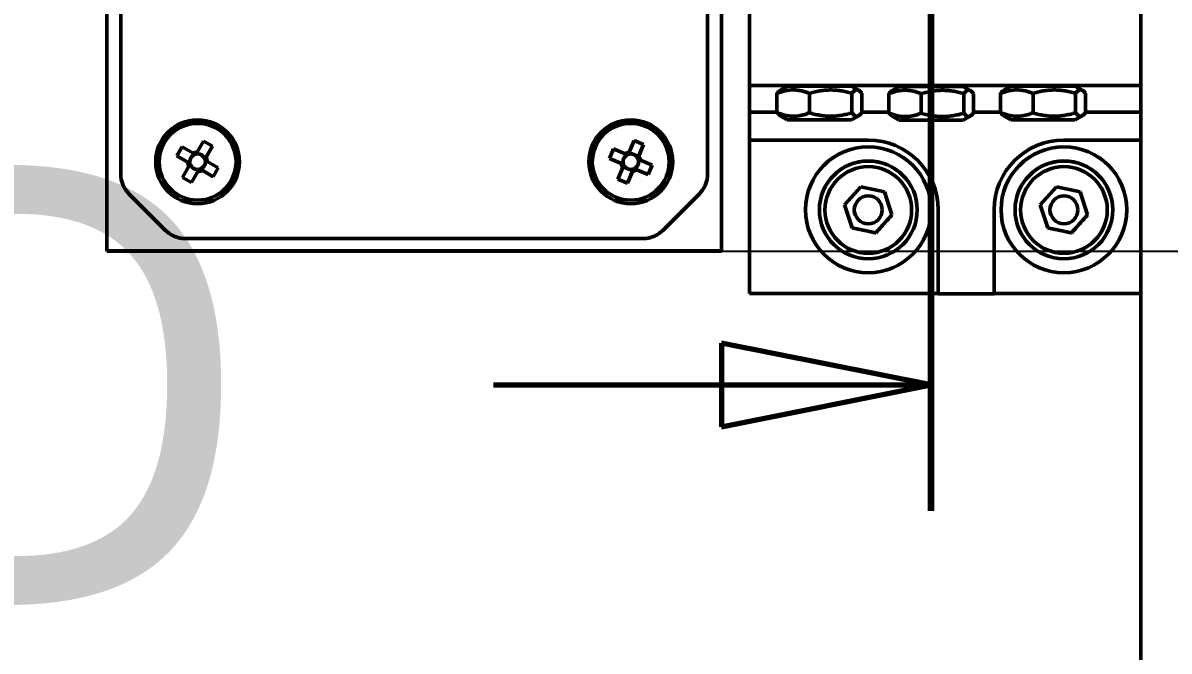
# Model space of a CAD drawing. Header units: millimetres. Extents: x -1901 to 2520, y -3919 to 1782.
# Drawn here: x 748.3 to 830.3, y 1323.5 to 1368.4 of the extents above; entities that cross this region are included whole.
import ezdxf

# ---------------------------------------------------------------- set-up
doc = ezdxf.new("R2010")
doc.units = ezdxf.units.MM
doc.header["$LTSCALE"] = 6
doc.linetypes.add('CHAIN', pattern=[0.3543, 0.2362, -0.0295, 0.0591, -0.0295])
for name, color, linetype, lineweight in [('Dimension (ISO)', 7, 'Continuous', 25), ('Section Line (ISO)', 7, 'CHAIN', 70), ('Visible (ISO)', 7, 'Continuous', 50)]:
    doc.layers.add(name, color=color, linetype=linetype, lineweight=lineweight)
doc.styles.add('Label Text (ISO)', font='tahoma.ttf')
doc.styles.add('Note Text (ISO)', font='tahoma.ttf')
doc.dimstyles.new('Default - Method 1b (ISO)', dxfattribs={"dimscale": 6, "dimtxt": 3.5, "dimasz": 2.5, "dimexe": 3.175, "dimexo": 0, "dimgap": 0.762, "dimtad": 1, "dimtoh": 1, "dimrnd": 1e-08, "dimtxsty": 'Note Text (ISO)', "dimcen": 0.09, "dimdle": 10, "dimclrd": 256, "dimclre": 256, "dimclrt": 256, "dimazin": 2, "dimtfac": 1, "dimtmove": 0, "dimatfit": 3, "dimfxl": 0, "dimtolj": 1, "dimlwd": -1, "dimlwe": -1, "dimarcsym": 0})

# ---------------------------------------------------------------- blocks, each defined once
blk = doc.blocks.new('*D56')
at = {"layer": 'Defpoints', "color": 0}
for p in [(798.251, 1352.081), (833.251, 1269.082), (893.251, 1269.082)]:
    blk.add_point(p, dxfattribs=at)
at = {"layer": 'Dimension (ISO)'}
for p, q in [((798.251, 1352.081), (912.301, 1352.081)), ((893.251, 1337.081), (893.251, 1284.082)), ((833.251, 1269.082), (912.301, 1269.082))]:
    blk.add_line(p, q, dxfattribs=at)
for points in [[(890.751, 1337.081), (895.751, 1337.081), (893.251, 1352.081)], [(890.751, 1284.082), (895.751, 1284.082), (893.251, 1269.082)]]:
    blk.add_solid(points, dxfattribs=at)
at = {"layer": 'Dimension (ISO)', "insert": (866.72, 1296.154), "char_height": 21, "attachment_point": 1, "rotation": 90, "style": 'Note Text (ISO)'}
blk.add_mtext('\\A1;83', dxfattribs=at)
blk = doc.blocks.new('2dTransSection2')
at = {"layer": 'Section Line (ISO)', "linetype": 'CHAIN', "ltscale": 16.454609}
blk.add_line((135.542, 222.252), (135.542, 237.06), dxfattribs=at)
at = {"layer": 'Section Line (ISO)', "linetype": 'Continuous', "lineweight": 140}
blk.add_line((135.542, 222.252), (135.542, 237.06), dxfattribs=at)
at = {"layer": 'Section Line (ISO)', "linetype": 'Continuous'}
for p, q in [((135.542, 235.56), (133.042, 236.06)), ((133.042, 236.06), (133.042, 235.06)), ((130.322, 235.56), (133.042, 235.56)), ((133.042, 235.56), (135.542, 235.56)), ((133.042, 235.06), (135.542, 235.56)), ((135.542, 223.752), (133.042, 224.252)), ((133.042, 224.252), (133.042, 223.252)), ((130.322, 223.752), (133.042, 223.752)), ((133.042, 223.752), (135.542, 223.752)), ((133.042, 223.252), (135.542, 223.752))]:
    blk.add_line(p, q, dxfattribs=at)
at = {"layer": 'Section Line (ISO)', "linetype": 'Continuous', "flags": 128}
for points in [[(133.042, 235.06), (135.542, 235.56)], [(133.042, 223.252), (135.542, 223.752)]]:
    blk.add_lwpolyline(points, dxfattribs=at)
at = {"layer": 'Section Line (ISO)'}
for points in [[(133.042, 235.06), (135.542, 235.56), (133.042, 236.06), (133.042, 235.06)], [(133.042, 223.252), (135.542, 223.752), (133.042, 224.252), (133.042, 223.252)]]:
    blk.add_solid(points, dxfattribs=at)
at = {"layer": 'Section Line (ISO)', "char_height": 5.25, "attachment_point": 7, "style": 'Label Text (ISO)'}
for insert in [(122.67, 232.935), (122.67, 221.127)]:
    blk.add_mtext('D', dxfattribs=dict(at, insert=insert))

msp = doc.modelspace()

# ---------------------------------------------------------------- linework, layer by layer
at = {"layer": 'Visible (ISO)'}
for p, q in [((754.251, 1352.081), (754.251, 1396.081)), ((798.251, 1396.081), (798.251, 1352.081)), ((755.251, 1357.617), (755.251, 1390.36)), ((797.251, 1390.36), (797.251, 1357.617)), ((800.251, 1373.957), (800.251, 1363.957)), ((828.251, 1363.957), (828.251, 1373.957)), ((800.251, 1363.957), (800.251, 1362.035)), ((800.251, 1363.957), (828.251, 1363.957)), ((802.216, 1363.386), (802.216, 1361.997)), ((802.951, 1363.895), (802.433, 1363.596)), ((803.751, 1363.957), (803.751, 1363.894)), ((804.541, 1363.38), (804.541, 1361.99)), ((806.751, 1363.957), (806.751, 1363.894)), ((807.551, 1363.895), (808.076, 1363.592)), ((807.576, 1363.382), (807.576, 1361.993)), ((808.286, 1363.392), (808.286, 1362.003)), ((810.216, 1363.361), (810.216, 1361.972)), ((810.951, 1363.87), (810.433, 1363.571)), ((811.751, 1363.957), (811.751, 1363.87)), ((812.541, 1363.355), (812.541, 1361.966)), ((814.751, 1363.957), (814.751, 1363.87)), ((815.551, 1363.87), (816.076, 1363.567)), ((815.576, 1363.358), (815.576, 1361.969)), ((816.286, 1363.367), (816.286, 1361.978)), ((818.216, 1363.386), (818.216, 1361.997)), ((818.951, 1363.895), (818.433, 1363.596)), ((819.751, 1363.957), (819.751, 1363.894)), ((820.541, 1363.38), (820.541, 1361.99)), ((822.751, 1363.957), (822.751, 1363.894)), ((823.551, 1363.895), (824.076, 1363.592)), ((823.576, 1363.382), (823.576, 1361.993)), ((824.286, 1363.392), (824.286, 1362.003)), ((828.251, 1362.035), (828.251, 1363.957)), ((800.251, 1362.035), (802.216, 1362.035)), ((800.251, 1362.035), (800.251, 1360.035)), ((802.951, 1361.494), (802.426, 1361.798)), ((807.551, 1361.494), (808.069, 1361.794)), ((808.286, 1362.035), (810.216, 1362.035)), ((810.951, 1361.47), (810.426, 1361.773)), ((815.551, 1361.47), (816.069, 1361.769)), ((816.286, 1362.035), (818.216, 1362.035)), ((818.951, 1361.494), (818.426, 1361.798)), ((823.551, 1361.494), (824.069, 1361.794)), ((824.286, 1362.035), (828.251, 1362.035)), ((828.251, 1360.035), (828.251, 1362.035)), ((791.637, 1359.174), (791.988, 1360.013)), ((791.988, 1360.013), (792.671, 1359.728)), ((800.251, 1360.035), (808.751, 1360.035)), ((800.251, 1349.05), (800.251, 1360.035)), ((822.751, 1360.035), (828.251, 1360.035)), ((828.251, 1360.035), (828.251, 1349.05)), ((759.267, 1358.916), (759.637, 1359.557)), ((759.637, 1359.557), (760.425, 1359.102)), ((760.726, 1359.182), (761.18, 1359.97)), ((761.18, 1359.97), (761.821, 1359.6)), ((761.821, 1359.6), (761.32, 1358.739)), ((761.821, 1359.6), (761.366, 1358.812)), ((790.224, 1358.723), (790.51, 1359.406)), ((790.51, 1359.406), (791.349, 1359.055)), ((792.671, 1359.728), (792.284, 1358.809)), ((792.671, 1359.728), (792.32, 1358.888)), ((758.001, 1358.488), (758.001, 1358.486)), ((760.055, 1358.461), (759.267, 1358.916)), ((759.267, 1358.916), (760.135, 1358.421)), ((760.135, 1358.421), (760.196, 1358.527)), ((760.207, 1358.38), (760.135, 1358.421)), ((760.444, 1358.956), (760.504, 1359.06)), ((760.681, 1359.108), (760.785, 1359.047)), ((761.214, 1358.8), (761.32, 1358.739)), ((761.32, 1358.739), (761.279, 1358.667)), ((761.366, 1358.562), (761.306, 1358.458)), ((761.447, 1358.512), (762.235, 1358.057)), ((763.501, 1358.488), (763.501, 1358.486)), ((789.001, 1358.488), (789.001, 1358.486)), ((791.064, 1358.373), (790.224, 1358.723)), ((790.224, 1358.723), (791.149, 1358.343)), ((791.149, 1358.343), (791.196, 1358.456)), ((791.225, 1358.311), (791.149, 1358.343)), ((791.387, 1358.913), (791.433, 1359.023)), ((791.603, 1359.094), (791.715, 1359.047)), ((792.171, 1358.856), (792.284, 1358.809)), ((792.284, 1358.809), (792.252, 1358.733)), ((792.352, 1358.64), (792.306, 1358.529)), ((792.438, 1358.6), (793.278, 1358.249)), ((794.501, 1358.488), (794.501, 1358.486)), ((759.681, 1357.372), (760.135, 1358.16)), ((760.288, 1358.185), (760.183, 1358.246)), ((760.321, 1357.002), (760.822, 1357.876)), ((760.776, 1357.79), (760.321, 1357.002)), ((760.822, 1357.876), (760.716, 1357.938)), ((760.864, 1357.948), (760.822, 1357.876)), ((760.997, 1357.923), (760.925, 1357.965)), ((761.058, 1358.029), (760.997, 1357.923)), ((761.865, 1357.416), (760.997, 1357.923)), ((761.865, 1357.416), (761.077, 1357.871)), ((762.235, 1358.057), (761.865, 1357.416)), ((790.831, 1357.245), (791.182, 1358.084)), ((791.331, 1358.129), (791.219, 1358.175)), ((791.514, 1356.96), (791.9, 1357.891)), ((791.865, 1357.799), (791.514, 1356.96)), ((791.9, 1357.891), (791.787, 1357.938)), ((791.932, 1357.967), (791.9, 1357.891)), ((792.068, 1357.959), (791.991, 1357.991)), ((792.115, 1358.072), (792.068, 1357.959)), ((792.992, 1357.567), (792.068, 1357.959)), ((792.992, 1357.567), (792.153, 1357.917)), ((793.278, 1358.249), (792.992, 1357.567)), ((760.321, 1357.002), (759.681, 1357.372)), ((791.514, 1356.96), (790.831, 1357.245)), ((755.837, 1356.203), (758.465, 1353.574)), ((794.037, 1353.574), (796.665, 1356.203)), ((807.056, 1355.396), (808.213, 1356.686)), ((808.213, 1356.686), (809.908, 1356.328)), ((809.908, 1356.328), (810.446, 1354.682)), ((821.056, 1355.396), (822.213, 1356.686)), ((822.213, 1356.686), (823.908, 1356.328)), ((823.908, 1356.328), (824.446, 1354.682)), ((807.594, 1353.75), (807.056, 1355.396)), ((821.594, 1353.75), (821.056, 1355.396)), ((804.251, 1355.05), (804.251, 1355.048)), ((805.251, 1355.04), (805.251, 1355.048)), ((810.446, 1354.682), (809.289, 1353.393)), ((812.251, 1355.04), (812.251, 1355.048)), ((813.251, 1355.05), (813.251, 1355.048)), ((813.751, 1355.035), (813.751, 1349.035)), ((817.751, 1349.035), (817.751, 1355.035)), ((818.251, 1355.05), (818.251, 1355.048)), ((819.251, 1355.04), (819.251, 1355.048)), ((824.446, 1354.682), (823.289, 1353.393)), ((826.251, 1355.04), (826.251, 1355.048)), ((827.251, 1355.05), (827.251, 1355.048)), ((807.594, 1353.75), (807.594, 1353.755)), ((809.289, 1353.393), (807.594, 1353.75)), ((821.594, 1353.75), (821.594, 1353.755)), ((823.289, 1353.393), (821.594, 1353.75)), ((759.879, 1352.988), (792.623, 1352.988)), ((809.289, 1353.398), (809.289, 1353.393)), ((823.289, 1353.398), (823.289, 1353.393)), ((798.251, 1352.112), (754.251, 1352.112)), ((798.251, 1352.081), (754.251, 1352.081)), ((813.751, 1349.05), (800.251, 1349.05)), ((813.751, 1349.035), (817.751, 1349.035)), ((828.251, 1349.05), (817.751, 1349.05)), ((828.251, 1349.05), (828.251, 1279.082))]:
    msp.add_line(p, q, dxfattribs=at)
for centre in [(808.751, 1355.045), (822.751, 1355.045)]:
    msp.add_circle(centre, 1, dxfattribs=at)
for start, end in [(130.88122, 183.75749), (40.88095, 93.75718), (310.88122, 3.75749), (220.88095, 273.75718)]:
    msp.add_arc((791.751, 1358.493), 0.556, start, end, dxfattribs=at)
for centre, major_axis, ratio, start_param, end_param in [((805.251, 1363.895), (-2.3, 0), 0.003094, 5.422838, 10.285126), ((805.251, 1363.895), (-1.5, 0), 0.003094, 6.269872, 9.438091), ((813.251, 1363.87), (-2.3, 0), 0.003094, 5.422838, 10.285126), ((813.251, 1363.87), (-1.5, 0), 0.003094, 6.269872, 9.438091), ((821.251, 1363.895), (-2.3, 0), 0.003094, 5.422838, 10.285126), ((821.251, 1363.895), (-1.5, 0), 0.003094, 6.269872, 9.438091), ((760.751, 1358.488), (2.75, 0), 0.999995, 0, 3.141593), ((791.751, 1358.488), (2.75, 0), 0.999995, 0, 3.141593), ((805.251, 1361.495), (2.3, 0), 0.003094, 3.146951, 6.277827), ((813.251, 1361.47), (2.3, 0), 0.003094, 3.146951, 6.277827), ((821.251, 1361.495), (2.3, 0), 0.003094, 3.146951, 6.277827), ((808.751, 1355.035), (5, 0), 0.999995, 0, 1.570796), ((822.751, 1355.035), (-5, 0), 0.999995, 4.712389, 6.283185), ((760.751, 1358.486), (-0.696, -0.025), 0.999995, 4.712389, 5.163183), ((791.751, 1358.486), (-0.687, -0.114), 0.999995, 4.712389, 5.163183), ((808.751, 1355.05), (-4.5, 0), 0.999995, 3.141593, 6.283185), ((822.751, 1355.05), (-4.5, 0), 0.999995, 3.141593, 6.283185), ((760.751, 1358.486), (-0.696, -0.025), 0.999995, 0, 0.450794), ((760.751, 1358.493), (-0.555, 0.035), 0.999995, 0, 0.266688), ((760.691, 1358.53), (-0.486, 0.092), 0.991324, 5.42101, 6.477787), ((760.751, 1358.493), (-0.463, -0.307), 0.999998, 4.712389, 5.635254), ((760.751, 1358.493), (-0.544, -0.113), 0.999996, 0, 0.114556), ((760.751, 1358.493), (-0.528, -0.174), 0.999996, 4.712389, 4.979077), ((760.751, 1358.493), (-0.544, -0.113), 0.999996, 4.712389, 4.826945), ((760.751, 1358.493), (-0.555, 0.035), 0.999995, 4.712389, 4.979077), ((760.786, 1358.555), (0.363, 0.335), 0.994499, 6.055695, 7.112472), ((760.751, 1358.493), (0.463, 0.307), 0.999998, 0, 0.922865), ((760.811, 1358.46), (0.374, -0.329), 0.985996, 5.949459, 7.006237), ((760.751, 1358.493), (0.463, 0.307), 0.999998, 4.712389, 5.635254), ((760.751, 1358.493), (0.528, 0.174), 0.999996, 0, 0.266688), ((760.751, 1358.493), (0.544, 0.113), 0.999996, 0, 0.114556), ((760.751, 1358.493), (0.555, -0.035), 0.999995, 0, 0.266688), ((760.751, 1358.486), (0.696, 0.025), 0.999995, 0, 0.450794), ((791.751, 1358.486), (-0.687, -0.114), 0.999995, 0, 0.450794), ((791.687, 1358.522), (-0.494, 0.034), 0.990553, 5.429932, 6.486709), ((791.751, 1358.493), (-0.555, -0.036), 0.999995, 0, 0.266688), ((791.751, 1358.493), (-0.501, -0.24), 0.999997, 4.712389, 4.979077), ((791.751, 1358.493), (-0.526, -0.181), 0.999996, 4.712389, 4.826945), ((791.751, 1358.493), (-0.555, -0.036), 0.999995, 4.712389, 4.979077), ((791.778, 1358.559), (0.302, 0.39), 0.995177, 6.015701, 7.072478), ((791.815, 1358.468), (0.406, -0.287), 0.986493, 5.971374, 7.028151), ((791.751, 1358.493), (0.501, 0.24), 0.999997, 0, 0.266688), ((791.751, 1358.493), (0.526, 0.181), 0.999996, 0, 0.114556), ((791.751, 1358.493), (0.555, 0.036), 0.999995, 0, 0.266688), ((791.751, 1358.486), (0.687, 0.114), 0.999995, 0, 0.450794), ((808.751, 1355.048), (-3.5, 0), 0.999995, 3.141593, 6.283185), ((822.751, 1355.048), (-3.5, 0), 0.999995, 3.141593, 6.283185), ((760.751, 1358.493), (-0.528, -0.174), 0.999996, 0, 0.266688), ((760.716, 1358.435), (-0.205, -0.455), 0.984519, 5.655399, 6.712176), ((760.751, 1358.493), (-0.463, -0.307), 0.999998, 0, 0.922865), ((760.751, 1358.493), (0.555, -0.035), 0.999995, 4.712389, 4.979077), ((760.751, 1358.486), (0.696, 0.025), 0.999995, 4.712389, 5.163183), ((760.751, 1358.493), (0.544, 0.113), 0.999996, 4.712389, 4.826945), ((760.751, 1358.493), (0.528, 0.174), 0.999996, 4.712389, 4.979077), ((791.751, 1358.493), (-0.526, -0.181), 0.999996, 0, 0.114556), ((791.751, 1358.493), (-0.501, -0.24), 0.999997, 0, 0.266688), ((791.724, 1358.431), (-0.157, -0.474), 0.984304, 5.679437, 6.736214), ((791.751, 1358.493), (0.555, 0.036), 0.999995, 4.712389, 4.979077), ((791.751, 1358.486), (0.687, 0.114), 0.999995, 4.712389, 5.163183), ((791.751, 1358.493), (0.526, 0.181), 0.999996, 4.712389, 4.826945), ((791.751, 1358.493), (0.501, 0.24), 0.999997, 4.712389, 4.979077), ((808.751, 1355.049), (1, -0.002), 0.999995, 3.145544, 6.283185), ((822.751, 1355.049), (1, -0.002), 0.999995, 3.145544, 6.283185)]:
    msp.add_ellipse(centre, major_axis=major_axis, ratio=ratio, start_param=start_param, end_param=end_param, dxfattribs=at)
for centre, major_axis in [((760.751, 1358.487), (3, 0)), ((760.751, 1358.486), (2.75, 0)), ((791.751, 1358.487), (3, 0)), ((791.751, 1358.486), (2.75, 0)), ((808.751, 1355.048), (4.5, 0)), ((822.751, 1355.048), (4.5, 0)), ((808.751, 1355.04), (-3.5, 0)), ((822.751, 1355.04), (-3.5, 0)), ((808.751, 1355.039), (3.1, 0)), ((822.751, 1355.039), (3.1, 0))]:
    msp.add_ellipse(centre, major_axis=major_axis, ratio=0.999995, dxfattribs=at)
for points, weights in [([(804.541, 1363.38), (803.378, 1363.841), (802.216, 1363.386)], [1, 1.15470053838, 1]), ([(802.216, 1363.386), (802.331, 1363.537), (802.433, 1363.596)], [1, 1.04545710224, 1.06420003573]), ([(807.576, 1363.382), (806.059, 1363.839), (804.541, 1363.38)], [1, 1.15470053838, 1]), ([(808.286, 1363.392), (807.931, 1363.846), (807.576, 1363.382)], [1, 1.15470053838, 1]), ([(812.541, 1363.355), (811.378, 1363.816), (810.216, 1363.361)], [1, 1.15470053838, 1]), ([(810.216, 1363.361), (810.331, 1363.512), (810.433, 1363.571)], [1, 1.04545710224, 1.06420003573]), ([(815.576, 1363.358), (814.059, 1363.815), (812.541, 1363.355)], [1, 1.15470053838, 1]), ([(816.286, 1363.367), (815.931, 1363.821), (815.576, 1363.358)], [1, 1.15470053838, 1]), ([(820.541, 1363.38), (819.378, 1363.841), (818.216, 1363.386)], [1, 1.15470053838, 1]), ([(818.216, 1363.386), (818.331, 1363.537), (818.433, 1363.596)], [1, 1.04545710224, 1.06420003573]), ([(823.576, 1363.382), (822.059, 1363.839), (820.541, 1363.38)], [1, 1.15470053838, 1]), ([(824.286, 1363.392), (823.931, 1363.846), (823.576, 1363.382)], [1, 1.15470053838, 1]), ([(802.216, 1361.997), (803.378, 1361.535), (804.541, 1361.99)], [1, 1.15470053838, 1]), ([(802.426, 1361.798), (802.327, 1361.855), (802.216, 1361.997)], [1.06287635404, 1.04389042411, 1]), ([(804.541, 1361.99), (806.059, 1361.533), (807.576, 1361.993)], [1, 1.15470053838, 1]), ([(807.576, 1361.993), (807.931, 1361.54), (808.286, 1362.003)], [1, 1.15470053838, 1]), ([(810.216, 1361.972), (811.378, 1361.511), (812.541, 1361.966)], [1, 1.15470053838, 1]), ([(810.426, 1361.773), (810.327, 1361.83), (810.216, 1361.972)], [1.06287635404, 1.04389042411, 1]), ([(812.541, 1361.966), (814.059, 1361.509), (815.576, 1361.969)], [1, 1.15470053838, 1]), ([(815.576, 1361.969), (815.931, 1361.515), (816.286, 1361.978)], [1, 1.15470053838, 1]), ([(818.216, 1361.997), (819.378, 1361.535), (820.541, 1361.99)], [1, 1.15470053838, 1]), ([(818.426, 1361.798), (818.327, 1361.855), (818.216, 1361.997)], [1.06287635404, 1.04389042411, 1]), ([(820.541, 1361.99), (822.059, 1361.533), (823.576, 1361.993)], [1, 1.15470053838, 1]), ([(823.576, 1361.993), (823.931, 1361.54), (824.286, 1362.003)], [1, 1.15470053838, 1]), ([(760.726, 1359.182), (760.677, 1359.102), (760.638, 1359.037)], [1.01316227807, 1.02613455495, 1.01895265763]), ([(791.637, 1359.174), (791.6, 1359.087), (791.57, 1359.018)], [1.01316227981, 1.02613455889, 1.01895266108]), ([(760.055, 1358.461), (760.139, 1358.416), (760.207, 1358.38)], [1.01316227808, 1.02613455496, 1.01895265765]), ([(760.577, 1359.02), (760.509, 1359.057), (760.425, 1359.102)], [1.01895265764, 1.02613455495, 1.01316227808]), ([(761.279, 1358.667), (761.318, 1358.732), (761.366, 1358.812)], [1.01895265763, 1.02613455495, 1.01316227807]), ([(761.447, 1358.512), (761.363, 1358.564), (761.295, 1358.606)], [1.01316227808, 1.02613455496, 1.01895265766]), ([(791.064, 1358.373), (791.154, 1358.339), (791.225, 1358.311)], [1.01316227981, 1.02613455889, 1.01895266108]), ([(791.511, 1358.994), (791.439, 1359.021), (791.349, 1359.055)], [1.01895266106, 1.02613455887, 1.01316227979]), ([(792.252, 1358.733), (792.282, 1358.802), (792.32, 1358.888)], [1.01895266106, 1.02613455886, 1.01316227978]), ([(792.438, 1358.6), (792.348, 1358.641), (792.277, 1358.674)], [1.01316227981, 1.02613455889, 1.01895266108]), ([(760.223, 1358.318), (760.184, 1358.248), (760.135, 1358.16)], [1.01895265763, 1.02613455495, 1.01316227807]), ([(760.776, 1357.79), (760.825, 1357.878), (760.864, 1357.948)], [1.01316227807, 1.02613455495, 1.01895265763]), ([(760.925, 1357.965), (760.993, 1357.923), (761.077, 1357.871)], [1.01895265764, 1.02613455495, 1.01316227808]), ([(791.25, 1358.252), (791.22, 1358.178), (791.182, 1358.084)], [1.01895266106, 1.02613455886, 1.01316227978]), ([(791.865, 1357.799), (791.902, 1357.893), (791.932, 1357.967)], [1.01316227981, 1.02613455889, 1.01895266108]), ([(791.991, 1357.991), (792.063, 1357.959), (792.153, 1357.917)], [1.01895266106, 1.02613455887, 1.01316227979]), ([(807.057, 1355.398), (807.326, 1354.578), (807.594, 1353.755)], [1.000590374, 1.15440478597, 1]), ([(821.057, 1355.398), (821.326, 1354.578), (821.594, 1353.755)], [1.000590374, 1.15440478597, 1]), ([(809.289, 1353.398), (809.867, 1354.042), (810.445, 1354.685)], [1, 1.15456314491, 1.0002745429]), ([(823.289, 1353.398), (823.867, 1354.042), (824.445, 1354.685)], [1, 1.15456314491, 1.0002745429]), ([(807.594, 1353.755), (808.441, 1353.577), (809.289, 1353.398)], [1, 1.15470053838, 1]), ([(821.594, 1353.755), (822.441, 1353.577), (823.289, 1353.398)], [1, 1.15470053838, 1])]:
    msp.add_rational_spline(points, weights, degree=2, dxfattribs=at)
for points, knots in [([(755.251, 1357.617), (755.251, 1357.512), (755.259, 1357.407), (755.292, 1357.2), (755.316, 1357.098), (755.381, 1356.899), (755.421, 1356.802), (755.516, 1356.616), (755.571, 1356.526), (755.694, 1356.356), (755.763, 1356.277), (755.837, 1356.203)], [3.141593, 3.141593, 3.141593, 3.141593, 3.2986725, 3.2986725, 3.4557521, 3.4557521, 3.6128317, 3.6128317, 3.7699112, 3.7699112, 3.9269908, 3.9269908, 3.9269908, 3.9269908]), ([(796.665, 1356.203), (796.739, 1356.277), (796.807, 1356.356), (796.931, 1356.526), (796.985, 1356.616), (797.081, 1356.802), (797.121, 1356.899), (797.185, 1357.098), (797.21, 1357.2), (797.243, 1357.407), (797.251, 1357.512), (797.251, 1357.617)], [5.4977872, 5.4977872, 5.4977872, 5.4977872, 5.6548668, 5.6548668, 5.8119464, 5.8119464, 5.9690261, 5.9690261, 6.1261057, 6.1261057, 6.2831853, 6.2831853, 6.2831853, 6.2831853]), ([(758.465, 1353.574), (758.539, 1353.5), (758.619, 1353.432), (758.789, 1353.309), (758.878, 1353.254), (759.065, 1353.159), (759.162, 1353.119), (759.361, 1353.054), (759.463, 1353.029), (759.67, 1352.997), (759.775, 1352.988), (759.879, 1352.988)], [3.9269909, 3.9269909, 3.9269909, 3.9269909, 4.0840705, 4.0840705, 4.2411501, 4.2411501, 4.3982297, 4.3982297, 4.5553094, 4.5553094, 4.712389, 4.712389, 4.712389, 4.712389]), ([(792.623, 1352.988), (792.727, 1352.988), (792.832, 1352.997), (793.039, 1353.029), (793.141, 1353.054), (793.34, 1353.119), (793.437, 1353.159), (793.624, 1353.254), (793.713, 1353.309), (793.883, 1353.432), (793.963, 1353.5), (794.037, 1353.574)], [4.712389, 4.712389, 4.712389, 4.712389, 4.8694686, 4.8694686, 5.0265482, 5.0265482, 5.1836279, 5.1836279, 5.3407075, 5.3407075, 5.4977871, 5.4977871, 5.4977871, 5.4977871])]:
    msp.add_open_spline(points, degree=3, knots=knots, dxfattribs=at)

# ---------------------------------------------------------------- block references
at = {"layer": 'Section Line (ISO)', "xscale": 6, "yscale": 6, "zscale": 6}
msp.add_blockref('2dTransSection2', (0, 0), dxfattribs=at)

# ---------------------------------------------------------------- dimensions: what is measured, and where the dimension line sits
at = {"layer": 'Dimension (ISO)'}
dim = msp.add_linear_dim(base=(893.251, 1269.082), p1=(798.251, 1352.081), p2=(833.251, 1269.082), angle=270, dimstyle='Default - Method 1b (ISO)', override={"dimgap": 0.762, "dimtoh": 0, "dimdec": 2, "dimtol": 0, "dimlim": 0, "dimtp": 0, "dimtm": 0, "dimtdec": 2, "dimtofl": 0, "dimatfit": 1}, dxfattribs=at)
dim.commit()
dim.dimension.update_dxf_attribs({"geometry": '*D56', "text_midpoint": (893.251, 1310.581), "dimtype": 160})

doc.saveas('drawing.dxf')
